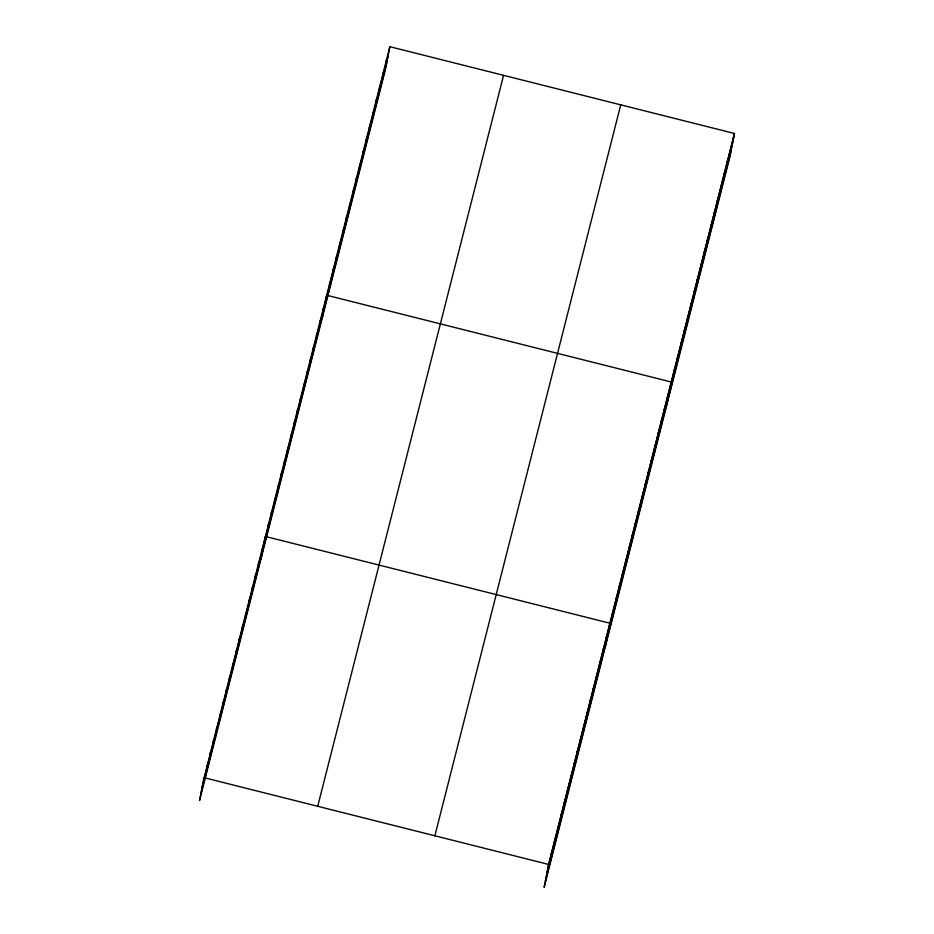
<?xml version="1.0" encoding="UTF-8"?>
<svg xmlns="http://www.w3.org/2000/svg" width="934" height="934" viewBox="0 0 934 934"><rect width="100%" height="100%" fill="white"/><g stroke="black" fill="none" stroke-linecap="round" stroke-linejoin="round"><path stroke-width="1.4" d="M206.683 767.69L207.22 764.958M209.917 754.999L210.442 752.267M213.139 742.296L213.676 739.565M216.373 729.606L216.898 726.874M219.595 716.903L220.132 714.171M222.829 704.213L223.354 701.481M226.051 691.522L226.588 688.778M229.285 678.82L229.811 676.088M232.508 666.129L233.045 663.397M235.742 653.426L236.267 650.694M238.964 640.736L239.501 638.004M242.198 628.033L242.723 625.301M245.42 615.343L245.957 612.611M248.654 602.652L249.18 599.92M251.876 589.949L252.413 587.217M255.11 577.259L255.636 574.527M258.333 564.556L258.87 561.824M261.567 551.866L262.092 549.134M260.878 559.303L265.326 536.443L609.925 623.223L605.477 646.083M268.023 526.472L268.548 523.74M271.245 513.782L271.782 511.05M274.479 501.079L275.005 498.347M277.702 488.389L278.239 485.657M280.936 475.698L281.461 472.966M284.158 462.995L284.695 460.264M287.392 450.305L287.917 447.573M290.614 437.602L291.151 434.87M293.848 424.912L294.373 422.18M297.07 412.221L297.607 409.489M300.304 399.518L300.83 396.787M303.527 386.828L304.064 384.096M306.761 374.125L307.286 371.393M309.983 361.435L310.52 358.703M313.217 348.744L313.742 346M316.439 336.042L316.976 333.31M319.673 323.351L320.199 320.619M322.895 310.648L323.433 307.916M322.218 318.085L326.655 295.226L671.266 382.006L666.818 404.866M329.457 284.882L329.982 282.138M332.784 271.794L333.31 269.062M336.1 258.718L336.637 255.986M339.427 245.63L339.964 242.898M342.755 232.554L343.292 229.822M346.082 219.478L346.619 216.746M349.409 206.391L349.935 203.659M352.737 193.315L353.262 190.583M356.064 180.239L356.59 177.507M359.392 167.151L359.917 164.419M362.719 154.075L363.244 151.343M366.035 140.999L366.572 138.267M369.362 127.911L369.899 125.179M372.689 114.835L373.226 112.103M376.017 101.748L376.554 99.016M379.344 88.672L379.869 85.94M382.671 75.596L383.197 72.864M385.999 62.508L386.524 59.776M389.852 46.7L385.403 69.571L199.549 800.52L203.986 777.648L548.597 864.429L544.148 887.3L730.014 156.352L734.451 133.48L389.852 46.7L203.46 780.38M551.293 854.47L551.819 851.738M554.516 841.779L555.053 839.047M557.75 829.077L558.275 826.345M560.972 816.386L561.509 813.654M564.206 803.684L564.731 800.952M567.428 790.993L567.965 788.261M570.662 778.302L571.188 775.57M573.885 765.6L574.422 762.868M577.119 752.909L577.644 750.177M580.341 740.207L580.878 737.475M583.575 727.516L584.1 724.784M586.797 714.825L587.334 712.093M590.031 702.123L590.557 699.391M593.253 689.432L593.791 686.7M596.487 676.73L597.013 673.998M599.71 664.039L600.247 661.307M602.944 651.348L603.469 648.605M606.166 638.646L606.703 635.914M612.622 613.253L613.159 610.521M615.856 600.562L616.382 597.83M619.079 587.86L619.616 585.128M622.313 575.169L622.838 572.437M625.535 562.478L626.072 559.746M628.769 549.776L629.294 547.044M631.991 537.085L632.528 534.353M635.225 524.383L635.75 521.651M638.447 511.692L638.984 508.96M641.681 499.001L642.207 496.269M644.904 486.299L645.441 483.567M648.138 473.608L648.663 470.876M651.36 460.906L651.897 458.174M654.594 448.215L655.119 445.483M657.816 435.524L658.353 432.792M661.05 422.822L661.576 420.09M664.272 410.131L664.81 407.399M667.506 397.429L668.032 394.697M674.056 371.662L674.593 368.93M677.384 358.574L677.909 355.842M680.711 345.498L681.236 342.766M684.038 332.411L684.564 329.679M687.366 319.335L687.891 316.603M690.693 306.259L691.218 303.527M694.009 293.171L694.546 290.439M697.336 280.095L697.873 277.363M700.663 267.019L701.201 264.287M703.991 253.931L704.528 251.199M707.318 240.855L707.844 238.123M710.646 227.779L711.171 225.047M713.973 214.692L714.498 211.96M717.3 201.616L717.826 198.884M720.616 188.54L721.153 185.796M723.943 175.452L724.48 172.72M727.271 162.376L727.808 159.644M730.598 149.288L731.135 146.556M202.164 787.023L388.03 56.075M200.833 793.877L386.699 62.917M317.712 806.287L503.566 75.339M434.87 835.802L620.736 104.841M548.597 864.429L734.451 133.48M548.06 867.161L733.926 136.212M546.775 873.815L732.63 142.855M545.444 880.657L731.299 149.709"/></g></svg>
